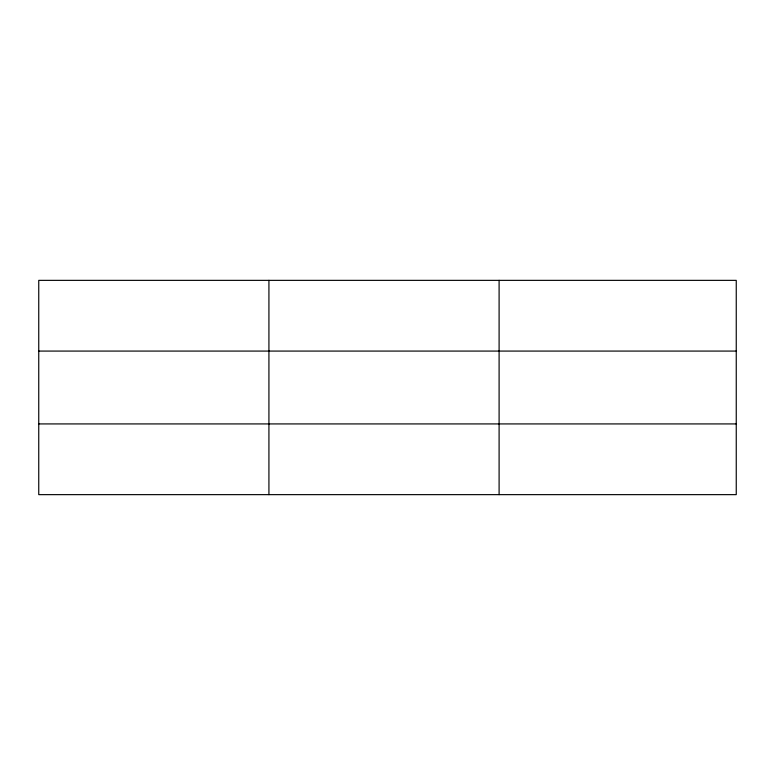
<?xml version="1.0" encoding="UTF-8"?>
<svg xmlns="http://www.w3.org/2000/svg" width="775" height="775" viewBox="0 0 775 775"><rect width="100%" height="100%" fill="white"/><g stroke="black" fill="none" stroke-linecap="round" stroke-linejoin="round"><path stroke-width="1.16" d="M268.925 280.356L268.925 494.644M499.1 280.356L499.1 494.644M736.25 351.075L736.25 280.356L38.75 280.356L38.75 494.644L736.25 494.644L736.25 351.075L38.75 351.075M38.75 423.925L736.25 423.925"/></g></svg>
